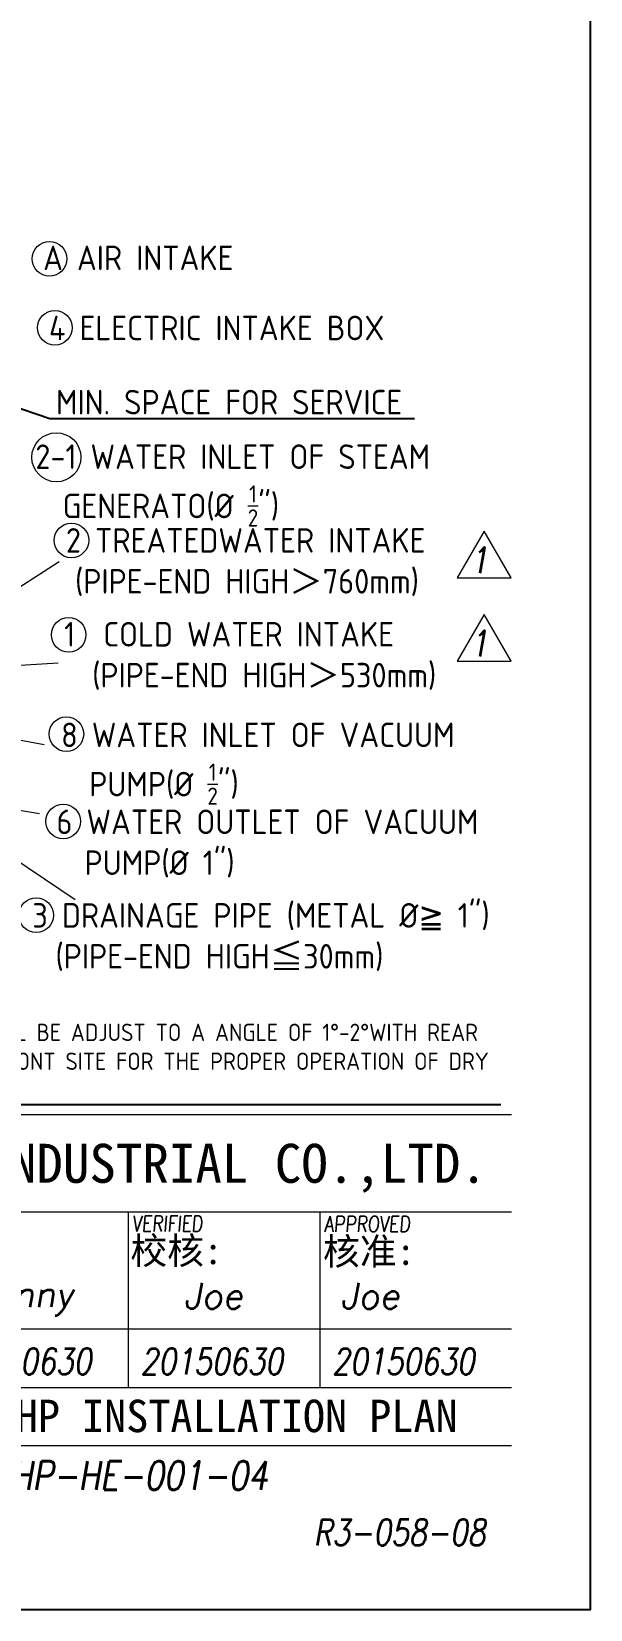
# Model space of a CAD drawing. Header units: millimetres. Extents: x -180913 to 13185, y -18310 to 9270.
# Drawn here: x 11249 to 13185, y 0 to 5465 of the extents above; entities that cross this region are included whole.
import ezdxf

# ---------------------------------------------------------------- set-up
doc = ezdxf.new("R2010")
doc.units = ezdxf.units.MM
doc.header["$MEASUREMENT"] = 0
doc.layers.get('0').update_dxf_attribs({"lineweight": 25})
for name, color, linetype, lineweight in [('D', 3, 'Continuous', 13), ('F', 7, 'Continuous', 15), ('T', 4, 'Continuous', 15)]:
    doc.layers.add(name, color=color, linetype=linetype, lineweight=lineweight)
doc.styles.get("Standard").update_dxf_attribs({"font": 'KAIU.TTF'})
doc.styles.add('STU25', font='isocp2.shx')
doc.styles.add('Text', font='romans.shx', dxfattribs={"width": 0.8, "oblique": 10})
doc.dimstyles.new('STU25$7', dxfattribs={"dimscale": 35, "dimtxt": 2.5, "dimasz": 2, "dimexe": 1.25, "dimexo": 0.625, "dimgap": 1, "dimtad": 0, "dimdec": 4, "dimdsep": 46, "dimtxsty": 'STU25', "dimcen": 2.5, "dimazin": 2, "dimtfac": 1, "dimtdec": 4, "dimtmove": 0, "dimatfit": 3, "dimfxl": 0, "dimtolj": 1, "dimtzin": 0, "dimarcsym": 0})

msp = doc.modelspace()

# ---------------------------------------------------------------- linework, layer by layer
at = {"layer": 'D'}
for p, q in [((11131.979, 3492.804), (11344.261, 3629.213)), ((11131.979, 3265.589), (11340.77, 3278.566)), ((10386.661, 3166.242), (11293.235, 2995.514)), ((10373.278, 2907.989), (11276.652, 2756.48)), ((11074.185, 2677.901), (11400.586, 2458.464))]:
    msp.add_line(p, q, dxfattribs=at)
for centre, radius in [((11311.187, 4677.683), 60), ((11329.827, 4439.141), 60), ((11334.943, 3990.299), 85), ((11386.964, 3702.63), 60), ((11377.552, 3375.574), 60), ((11369.584, 3031.846), 60), ((11358.776, 2729.39), 60), ((11265.257, 2404.297), 60)]:
    msp.add_circle(centre, radius, dxfattribs=at)
at = {"layer": 'Defpoints', "color": 6}
msp.add_lwpolyline([(0, 9270), (0, 0), (13185, 0), (13185, 9270)], close=True, dxfattribs=at)
at = {"layer": 'F', "color": 7}
for p, q in [((7015.979, 1714.021), (12910.979, 1714.021)), ((9510.99, 1714.021), (12910.979, 1714.021)), ((7015.979, 1376.521), (12910.979, 1376.521)), ((11583.479, 1376.521), (11583.479, 769.021)), ((12247.229, 1376.521), (12247.229, 769.021)), ((7015.979, 971.521), (12910.979, 971.521)), ((9670.979, 971.521), (12910.979, 971.521)), ((10255.979, 971.521), (12910.979, 971.521)), ((7015.979, 769.021), (12910.979, 769.021)), ((12910.979, 566.521), (7015.979, 566.521))]:
    msp.add_line(p, q, dxfattribs=at)
for points in [[(12816.63, 3734.71), (12723.139, 3572.779), (12910.12, 3572.779)], [(12816.63, 3446.174), (12723.139, 3284.244), (12910.12, 3284.244)]]:
    msp.add_lwpolyline(points, close=True, dxfattribs=at)

# ---------------------------------------------------------------- texts
at = {"insert": (10442.236, 1612.679), "char_height": 135, "attachment_point": 1, "style": 'STU25'}
msp.add_mtext('{\\f標楷體|b0|i0|c136|p65;STURDY\\H0.9667x; \\H1.034x;INDUSTRIAL CO.,LTD.}', dxfattribs=at)
at = {"layer": 'D', "color": 4}
msp.add_text('SAT-600HP INSTALLATION PLAN', height=112.5, dxfattribs=at).set_placement((10658.57, 613.993))
at = {"layer": 'D', "color": 11, "attachment_point": 1}
for s, insert, char_height in [('{\\Fisocp2.shx;\\C3;A AIR INTAKE}', (11288.972, 4723.599), 85), ('{\\Fisocp2.shx;\\C3;4 ELECTRIC INTAKE BOX}', (11309.268, 4480.757), 85), ('{\\Fisocp2.shx;\\C3;MIN. SPACE FOR SERVICE}', (11333.627, 4223.837), 85), ('\\A1;{\\Fisocp3.shx;\\C3;2\\Fisocp2.shx;-1\\Fisocp3.shx; \\Fisocp2.shx;WATER INLET OF STEAM \\P\\f???|b0|i0|c0|p65;   \\Fisocp2.shx;GENERATO(%%c \\H0.7x;\\S1/2;\\H1.429x;")}', (11262.243, 4034.958), 85), ('{\\Fisocp2.shx;\\C3;2 TREATEDWATER INTAKE\\P\\f???|b0|i0|c0|p65; \\Fisocp2.shx;(PIPE-END HIGH\\f新細明體|b0|i0|c136|p16;＞\\Fisocp2.shx;760mm)}', (11368.071, 3745.081), 85), ('{\\Fisocp2.shx;\\C3;1  COLD WATER INTAKE\\P  (PIPE-END HIGH\\f新細明體|b0|i0|c136|p16;＞\\Fisocp2.shx;530mm)}', (11361.863, 3419.919), 85), ('{\\Fisocp2.shx;\\C3;3 DRAINAGE PIPE (METAL %%C\\f新細明體|b0|i0|c136|p18;≧\\Fisocp2.shx; 1")\\P\\f????|b0|i0|c0|p18; \\Fisocp2.shx; (PIPE-END HIGH\\f標楷體|b0|i0|c136|p65;≦\\Fisocp2.shx;30mm)}', (11251.735, 2446.323), 85), ('{\\Fisocp2.shx;\\C3;THE EQUIPMENT SHALL BE ADJUST TO A ANGLE OF 1%%d-2%%dWITH REAR \\PSITE HIGHER THAN FRONT SITE FOR THE PROPER OPERATION OF DRY \\PAND DRAINAGE.}', (10446.301, 2028.684), 60)]:
    msp.add_mtext(s, dxfattribs=dict(at, insert=insert, char_height=char_height))
at = {"layer": 'D', "color": 11, "char_height": 85, "attachment_point": 1, "style": 'STU25'}
for s, insert in [('\\A1;{\\C3;8 WATER INLET OF VACUUM \\P  PUMP(%%c \\H0.7x;\\S1/2;\\H1.429x;")}', (11351.414, 3071.478)), ('{\\C3;6 WATER OUTLET OF VACUUM \\P  PUMP(%%c 1")}', (11335.363, 2770.307))]:
    msp.add_mtext(s, dxfattribs=dict(at, insert=insert))
at = {"layer": 'F', "color": 1, "lineweight": 15, "style": 'Text', "oblique": 5, "width": 0.8}
for s, p in [('VERIFIED', (11597.433, 1309.051)), ('APPROVED', (12262.51, 1307.802))]:
    msp.add_text(s, height=54, dxfattribs=at).set_placement(p)
at = {"layer": 'F', "lineweight": -3}
for s, p in [('校核:', (11591.381, 1195.874)), ('核准:', (12258.537, 1193.373))]:
    msp.add_text(s, height=93.4085, dxfattribs=at).set_placement(p)
at = {"layer": 'T', "lineweight": 20, "style": 'Text', "oblique": 10, "width": 0.8}
for s, height, p in [('1', 90, (12768.165, 3588.822)), ('1', 90, (12768.165, 3300.287)), ('20150630', 90, (10962.577, 814.209)), ('20150630', 90, (11626.327, 814.209)), ('20150630', 90, (12290.077, 814.209)), ('SAT-600HP-HE-001-04', 99, (10702.525, 414.18))]:
    msp.add_text(s, height=height, dxfattribs=at).set_placement(p)
at = {"layer": 'T', "lineweight": 20, "style": 'Text', "oblique": 10}
for s, p in [('Jenny', (11054.295, 1047.428)), ('Joe', (11776.242, 1041.183)), ('Joe', (12319.342, 1041.183))]:
    msp.add_text(s, height=90, dxfattribs=at).set_placement(p)
at = {"layer": 'T', "linetype": 'Continuous', "lineweight": 20, "insert": (12225.83, 312.023), "char_height": 90, "attachment_point": 1, "style": 'Text'}
msp.add_mtext('R3-058-08', dxfattribs=at)

# ---------------------------------------------------------------- leaders
at = {"layer": 'D'}
for points in [[(10962.357, 4245.071), (11311.775, 4124.29), (12575.441, 4124.29)], [(10012.142, 1973.555), (10377.17, 1748.932), (12874.026, 1748.932)]]:
    msp.add_leader(points, dimstyle='STU25$7', override={"dimgap": 1, "dimtad": 0}, dxfattribs=at)

doc.saveas('drawing.dxf')
